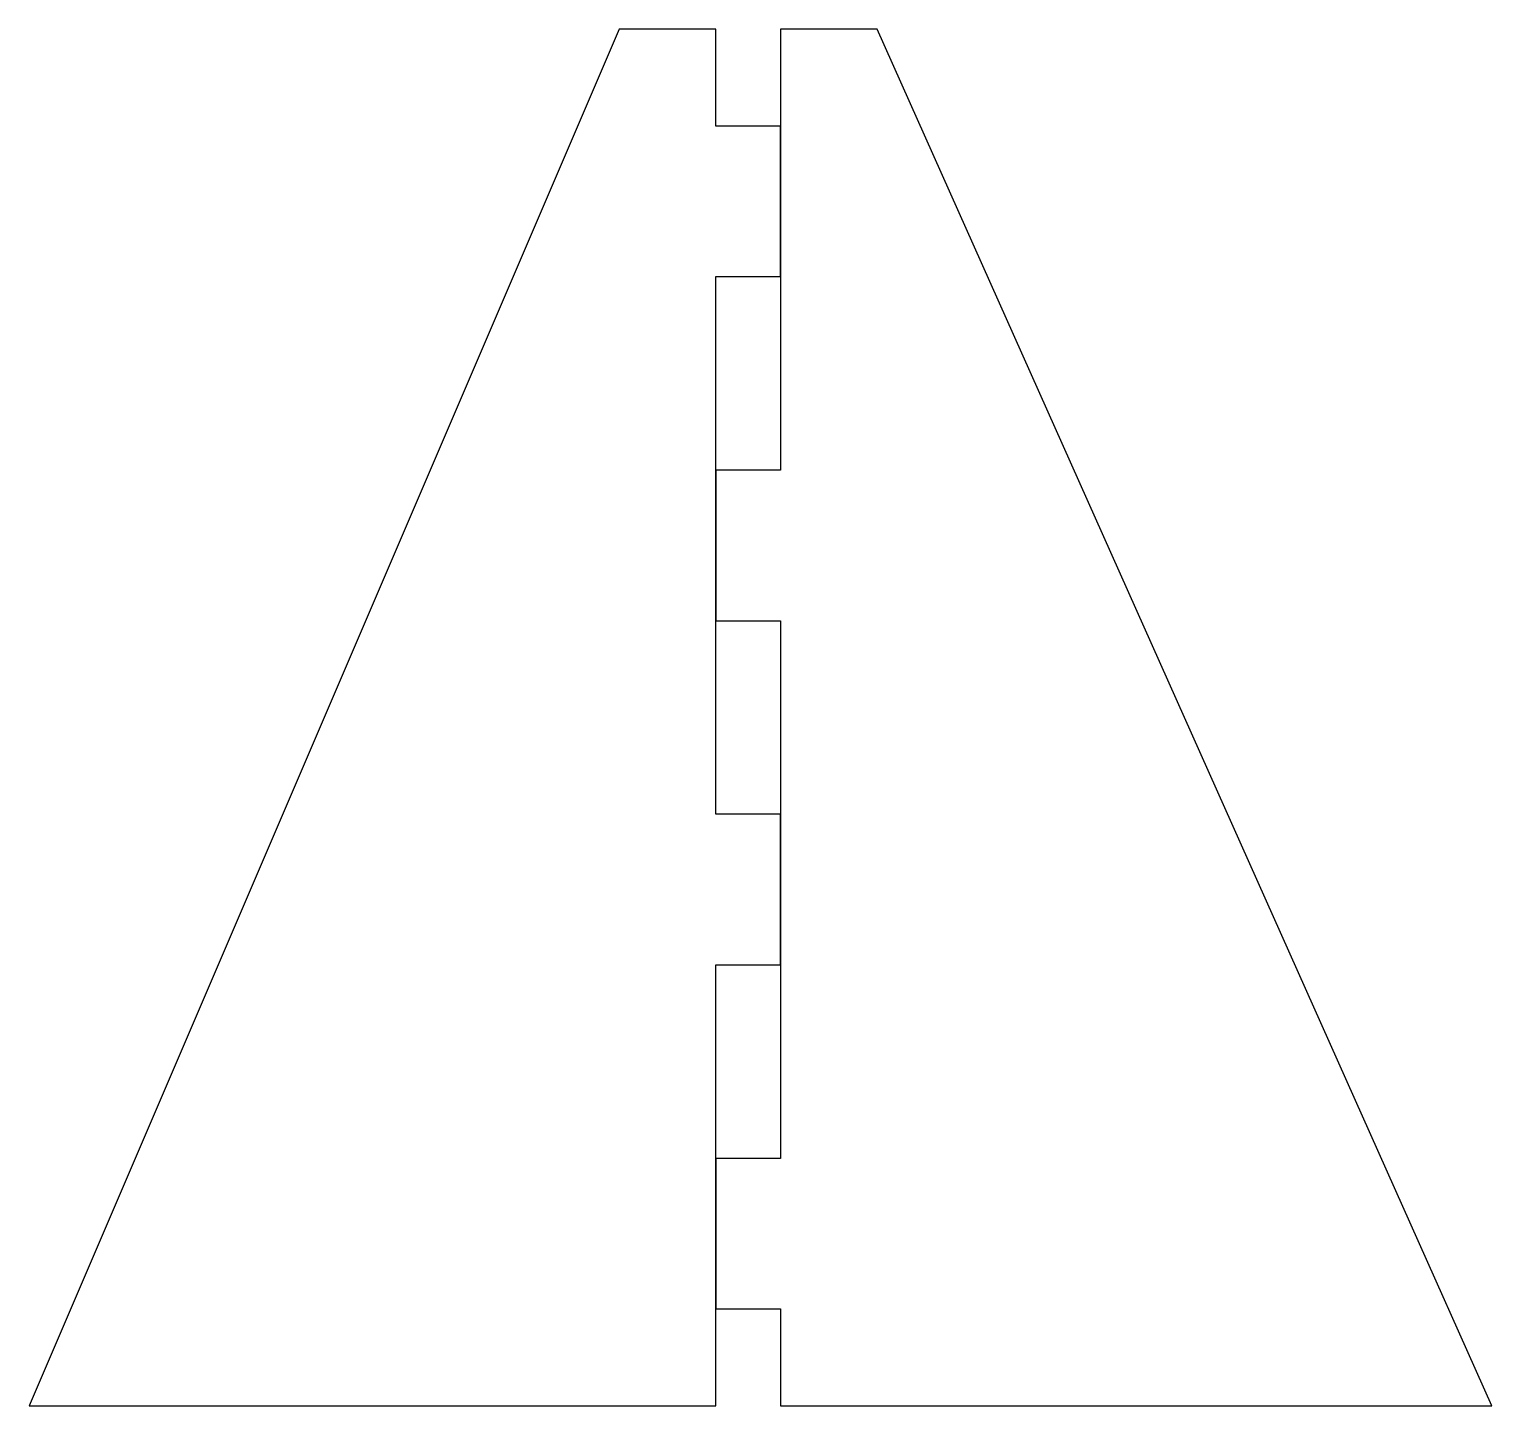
# Model space of a CAD drawing. Header units: millimetres. Extents: x -17.1 to 16.9, y 54.8 to 86.8.
import ezdxf

# ---------------------------------------------------------------- set-up
doc = ezdxf.new("R2010")
doc.units = ezdxf.units.MM
doc.layers.get('0').update_dxf_attribs({"linetype": 'CONTINUOUS'})

msp = doc.modelspace()

# ---------------------------------------------------------------- linework, layer by layer
for points in [[(0.384, 84.591), (-1.116, 84.591), (-1.116, 86.841), (-3.366, 86.841), (-17.077, 54.841), (-1.116, 54.841), (-1.116, 65.091), (0.384, 65.091), (0.384, 68.591), (-1.116, 68.591), (-1.116, 81.091), (0.384, 81.091)], [(-1.116, 57.091), (0.384, 57.091), (0.384, 54.841), (16.923, 54.841), (2.634, 86.841), (0.384, 86.841), (0.384, 76.591), (-1.116, 76.591), (-1.116, 73.091), (0.384, 73.091), (0.384, 60.591), (-1.116, 60.591)]]:
    msp.add_lwpolyline(points, close=True)

doc.saveas('drawing.dxf')
